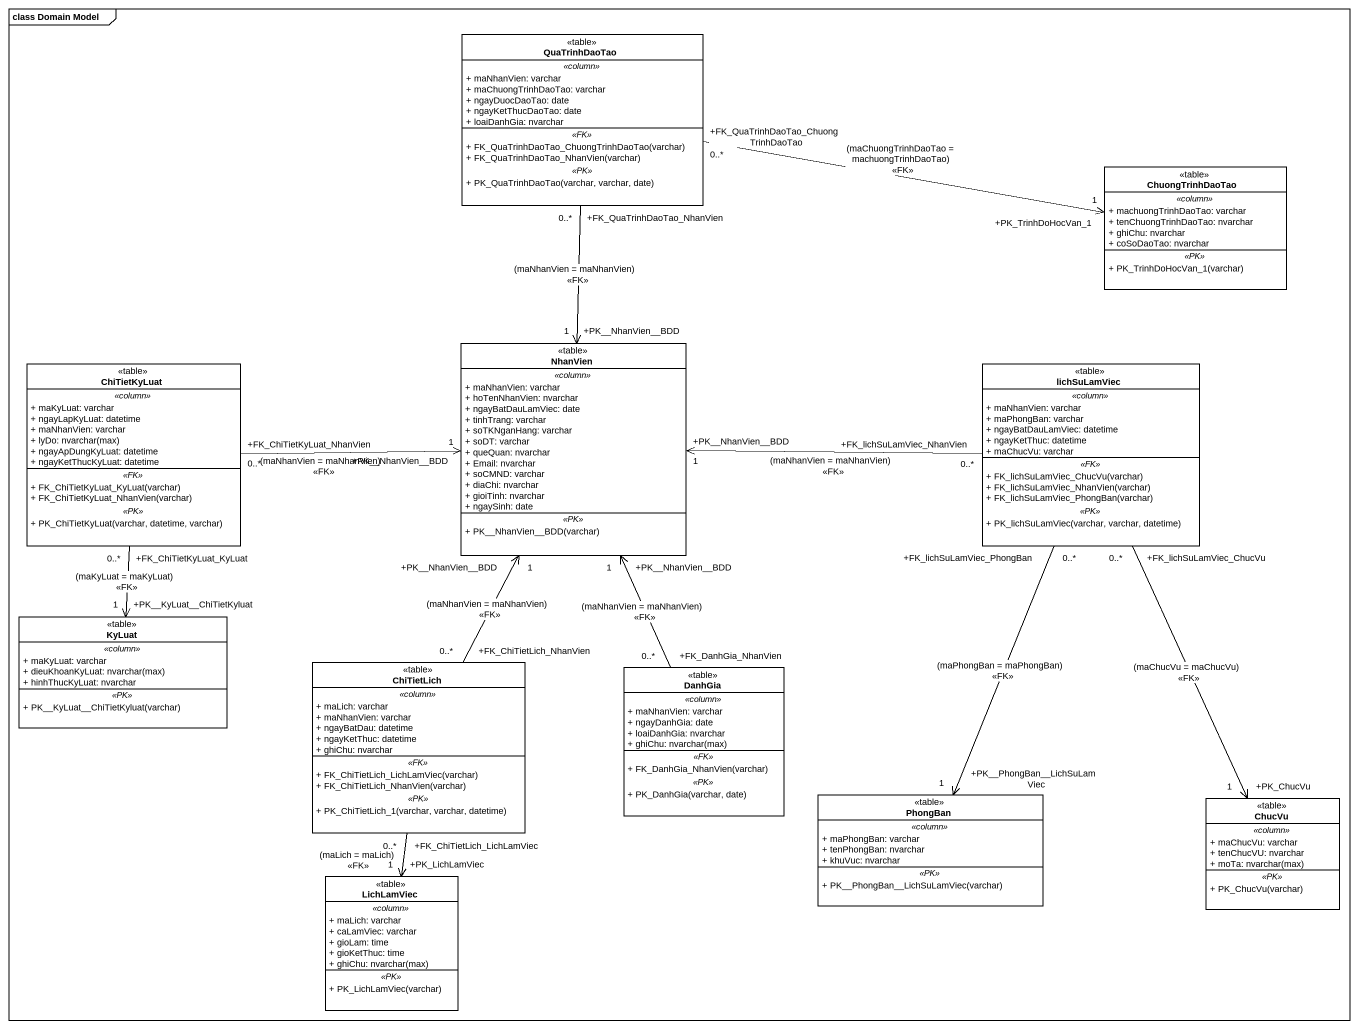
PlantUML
@startuml
mainframe class Domain Model
hide circle
hide empty members
skinparam classAttributeIconSize 0
class QuaTrinhDaoTao <<table>> {
  .. <<column>> ..
  + maNhanVien: varchar
  + maChuongTrinhDaoTao: varchar
  + ngayDuocDaoTao: date
  + ngayKetThucDaoTao: date
  + loaiDanhGia: nvarchar
  .. <<FK>> ..
  + FK_QuaTrinhDaoTao_ChuongTrinhDaoTao(varchar)
  + FK_QuaTrinhDaoTao_NhanVien(varchar)
  .. <<PK>> ..
  + PK_QuaTrinhDaoTao(varchar, varchar, date)
}
class ChuongTrinhDaoTao <<table>> {
  .. <<column>> ..
  + machuongTrinhDaoTao: varchar
  + tenChuongTrinhDaoTao: nvarchar
  + ghiChu: nvarchar
  + coSoDaoTao: nvarchar
  .. <<PK>> ..
  + PK_TrinhDoHocVan_1(varchar)
}
class ChiTietKyLuat <<table>> {
  .. <<column>> ..
  + maKyLuat: varchar
  + ngayLapKyLuat: datetime
  + maNhanVien: varchar
  {field} + lyDo: nvarchar(max)
  + ngayApDungKyLuat: datetime
  + ngayKetThucKyLuat: datetime
  .. <<FK>> ..
  + FK_ChiTietKyLuat_KyLuat(varchar)
  + FK_ChiTietKyLuat_NhanVien(varchar)
  .. <<PK>> ..
  + PK_ChiTietKyLuat(varchar, datetime, varchar)
}
class NhanVien <<table>> {
  .. <<column>> ..
  + maNhanVien: varchar
  + hoTenNhanVien: nvarchar
  + ngayBatDauLamViec: date
  + tinhTrang: varchar
  + soTKNganHang: varchar
  + soDT: varchar
  + queQuan: nvarchar
  + Email: nvarchar
  + soCMND: varchar
  + diaChi: nvarchar
  + gioiTinh: nvarchar
  + ngaySinh: date
  .. <<PK>> ..
  + PK~__NhanVien~__BDD(varchar)
}
class lichSuLamViec <<table>> {
  .. <<column>> ..
  + maNhanVien: varchar
  + maPhongBan: varchar
  + ngayBatDauLamViec: datetime
  + ngayKetThuc: datetime
  + maChucVu: varchar
  .. <<FK>> ..
  + FK_lichSuLamViec_ChucVu(varchar)
  + FK_lichSuLamViec_NhanVien(varchar)
  + FK_lichSuLamViec_PhongBan(varchar)
  .. <<PK>> ..
  + PK_lichSuLamViec(varchar, varchar, datetime)
}
class KyLuat <<table>> {
  .. <<column>> ..
  + maKyLuat: varchar
  {field} + dieuKhoanKyLuat: nvarchar(max)
  + hinhThucKyLuat: nvarchar
  .. <<PK>> ..
  + PK~__KyLuat~__ChiTietKyluat(varchar)
}
class ChiTietLich <<table>> {
  .. <<column>> ..
  + maLich: varchar
  + maNhanVien: varchar
  + ngayBatDau: datetime
  + ngayKetThuc: datetime
  + ghiChu: nvarchar
  .. <<FK>> ..
  + FK_ChiTietLich_LichLamViec(varchar)
  + FK_ChiTietLich_NhanVien(varchar)
  .. <<PK>> ..
  + PK_ChiTietLich_1(varchar, varchar, datetime)
}
class DanhGia <<table>> {
  .. <<column>> ..
  + maNhanVien: varchar
  + ngayDanhGia: date
  + loaiDanhGia: nvarchar
  {field} + ghiChu: nvarchar(max)
  .. <<FK>> ..
  + FK_DanhGia_NhanVien(varchar)
  .. <<PK>> ..
  + PK_DanhGia(varchar, date)
}
class PhongBan <<table>> {
  .. <<column>> ..
  + maPhongBan: varchar
  + tenPhongBan: nvarchar
  + khuVuc: nvarchar
  .. <<PK>> ..
  + PK~__PhongBan~__LichSuLamViec(varchar)
}
class ChucVu <<table>> {
  .. <<column>> ..
  + maChucVu: varchar
  + tenChucVU: nvarchar
  {field} + moTa: nvarchar(max)
  .. <<PK>> ..
  + PK_ChucVu(varchar)
}
class LichLamViec <<table>> {
  .. <<column>> ..
  + maLich: varchar
  + caLamViec: varchar
  + gioLam: time
  + gioKetThuc: time
  {field} + ghiChu: nvarchar(max)
  .. <<PK>> ..
  + PK_LichLamViec(varchar)
}
QuaTrinhDaoTao "+FK_QuaTrinhDaoTao_ChuongTrinhDaoTao\n0..*" -right-> "+PK_TrinhDoHocVan_1\n1" ChuongTrinhDaoTao : (maChuongTrinhDaoTao = machuongTrinhDaoTao)\n<<FK>>
QuaTrinhDaoTao "+FK_QuaTrinhDaoTao_NhanVien\n0..*" --> "+PK~__NhanVien~__BDD\n1" NhanVien : (maNhanVien = maNhanVien)\n<<FK>>
ChiTietKyLuat "+FK_ChiTietKyLuat_NhanVien\n0..*" -right-> "+PK~__NhanVien~__BDD\n1" NhanVien : (maNhanVien = maNhanVien)\n<<FK>>
ChiTietKyLuat "+FK_ChiTietKyLuat_KyLuat\n0..*" --> "+PK~__KyLuat~__ChiTietKyluat\n1" KyLuat : (maKyLuat = maKyLuat)\n<<FK>>
lichSuLamViec "+FK_lichSuLamViec_NhanVien\n0..*" -left-> "+PK~__NhanVien~__BDD\n1" NhanVien : (maNhanVien = maNhanVien)\n<<FK>>
lichSuLamViec "+FK_lichSuLamViec_PhongBan\n0..*" --> "+PK~__PhongBan~__LichSuLamViec\n1" PhongBan : (maPhongBan = maPhongBan)\n<<FK>>
lichSuLamViec "+FK_lichSuLamViec_ChucVu\n0..*" --> "+PK_ChucVu\n1" ChucVu : (maChucVu = maChucVu)\n<<FK>>
ChiTietLich "+FK_ChiTietLich_NhanVien\n0..*" -up-> "+PK~__NhanVien~__BDD\n1" NhanVien : (maNhanVien = maNhanVien)\n<<FK>>
ChiTietLich "+FK_ChiTietLich_LichLamViec\n0..*" --> "+PK_LichLamViec\n1" LichLamViec : (maLich = maLich)\n<<FK>>
DanhGia "+FK_DanhGia_NhanVien\n0..*" -up-> "+PK~__NhanVien~__BDD\n1" NhanVien : (maNhanVien = maNhanVien)\n<<FK>>
@enduml
